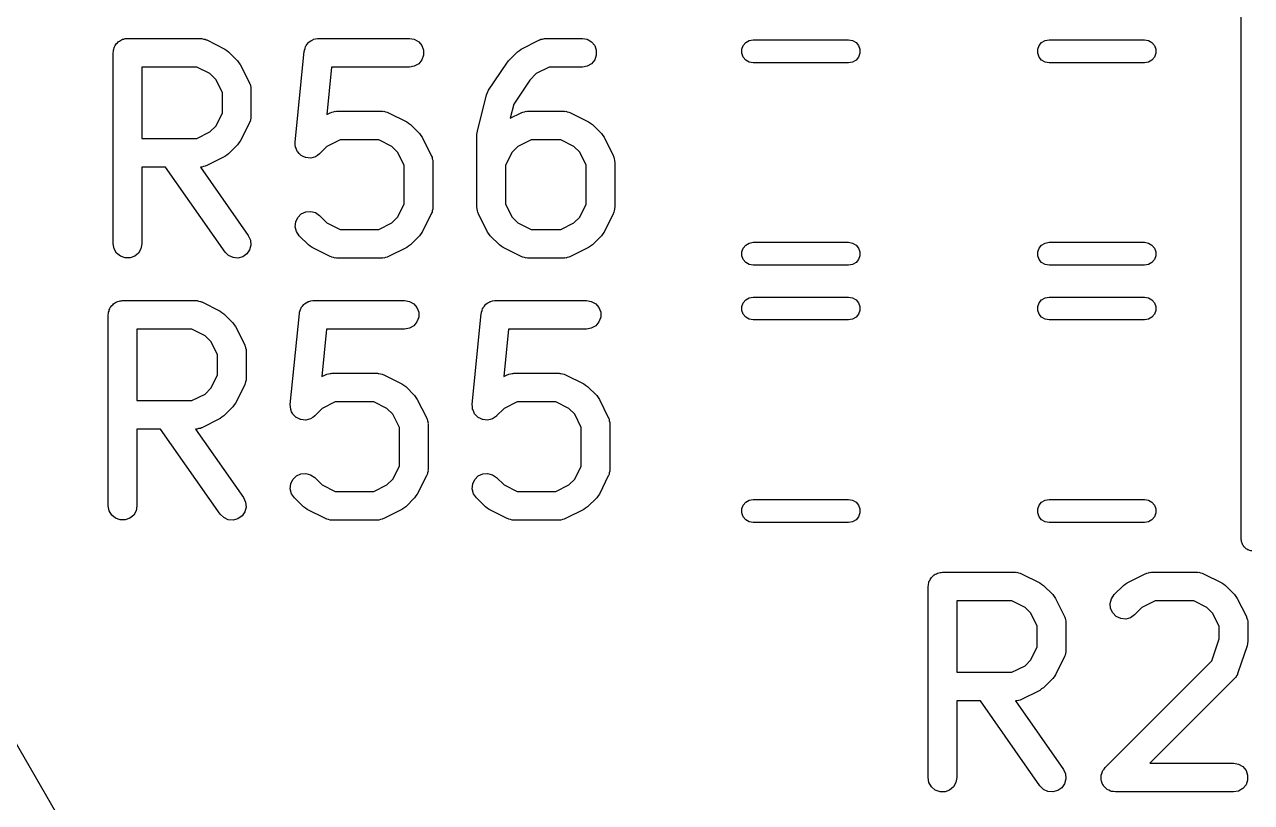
# Model space of a CAD drawing. Extents: x 83.4 to 168.1, y -157.3 to -85.4.
# Drawn here: x 134.56 to 140.99, y -98.44 to -94.37 of the extents above; entities that cross this region are included whole.
import ezdxf

# ---------------------------------------------------------------- set-up
doc = ezdxf.new("R2010")
doc.units = 0
doc.header["$MEASUREMENT"] = 0
doc.layers.add('BLACK', color=7, linetype='CONTINUOUS')

msp = doc.modelspace()

# ---------------------------------------------------------------- linework, layer by layer
at = {"layer": 'Black'}
for p, q in [((127.181, -85.4222), (134.731, -98.4991)), ((140.935, -97.0641), (140.935, -94.2895)), ((135.03, -94.5038), (135.032, -94.4977)), ((135.032, -94.4977), (135.033, -94.4912)), ((135.033, -94.4912), (135.036, -94.4855)), ((135.036, -94.4855), (135.039, -94.4794)), ((135.039, -94.4794), (135.043, -94.4743)), ((135.043, -94.4743), (135.046, -94.4687)), ((135.046, -94.4687), (135.051, -94.4644)), ((135.051, -94.4644), (135.055, -94.4594)), ((135.055, -94.4594), (135.061, -94.4561)), ((135.061, -94.4561), (135.066, -94.4519)), ((135.066, -94.4519), (135.072, -94.4497)), ((135.072, -94.4497), (135.078, -94.4464)), ((135.078, -94.4464), (135.084, -94.4452)), ((135.084, -94.4452), (135.091, -94.443)), ((135.091, -94.443), (135.097, -94.443)), ((135.097, -94.443), (135.104, -94.4419)), ((135.104, -94.4419), (135.485, -94.4419)), ((135.485, -94.4419), (135.489, -94.4426)), ((135.489, -94.4426), (135.493, -94.4424)), ((135.493, -94.4424), (135.502, -94.4449)), ((135.502, -94.4449), (135.51, -94.4464)), ((135.51, -94.4464), (135.514, -94.4486)), ((135.514, -94.4486), (135.518, -94.4498)), ((135.518, -94.4498), (135.613, -94.4974)), ((135.613, -94.4974), (135.623, -94.5046)), ((136.03, -94.5038), (136.033, -94.4942)), ((136.033, -94.4942), (136.036, -94.4843)), ((136.036, -94.4843), (136.038, -94.482)), ((136.038, -94.482), (136.039, -94.4794)), ((136.039, -94.4794), (136.045, -94.4715)), ((136.045, -94.4715), (136.051, -94.4632)), ((136.051, -94.4632), (136.054, -94.4616)), ((136.054, -94.4616), (136.055, -94.4594)), ((136.055, -94.4594), (136.064, -94.4543)), ((136.064, -94.4543), (136.073, -94.4485)), ((136.073, -94.4485), (136.075, -94.4478)), ((136.075, -94.4478), (136.078, -94.4464)), ((136.078, -94.4464), (136.088, -94.4446)), ((136.088, -94.4446), (136.098, -94.4421)), ((136.098, -94.4421), (136.101, -94.4424)), ((136.101, -94.4424), (136.104, -94.4419)), ((136.104, -94.4419), (136.58, -94.4419)), ((136.58, -94.4419), (136.605, -94.4464)), ((136.605, -94.4464), (136.628, -94.4594)), ((136.628, -94.4594), (136.645, -94.4794)), ((136.645, -94.4794), (136.654, -94.5038)), ((137.156, -94.5046), (137.165, -94.4974)), ((137.165, -94.4974), (137.261, -94.4498)), ((137.261, -94.4498), (137.265, -94.4485)), ((137.265, -94.4485), (137.268, -94.4464)), ((137.268, -94.4464), (137.277, -94.4449)), ((137.277, -94.4449), (137.286, -94.4424)), ((137.286, -94.4424), (137.29, -94.4426)), ((137.29, -94.4426), (137.294, -94.4419)), ((137.294, -94.4419), (137.485, -94.4419)), ((137.485, -94.4419), (137.51, -94.4464)), ((137.51, -94.4464), (137.533, -94.4594)), ((137.533, -94.4594), (137.55, -94.4794)), ((137.55, -94.4794), (137.558, -94.5038)), ((138.32, -94.4987), (138.327, -94.4791)), ((138.32, -94.5195), (138.32, -94.4987)), ((138.327, -94.4791), (138.341, -94.4631)), ((138.341, -94.4631), (138.359, -94.4527)), ((138.359, -94.4527), (138.379, -94.4491)), ((138.379, -94.4491), (138.879, -94.4491)), ((138.879, -94.4491), (138.9, -94.4527)), ((138.9, -94.4527), (138.918, -94.4631)), ((138.918, -94.4631), (138.931, -94.4791)), ((138.931, -94.4791), (138.938, -94.4987)), ((138.938, -94.4987), (138.938, -94.5195)), ((139.87, -94.4987), (139.877, -94.4791)), ((139.87, -94.5195), (139.87, -94.4987)), ((139.877, -94.4791), (139.89, -94.4631)), ((139.89, -94.4631), (139.908, -94.4527)), ((139.908, -94.4527), (139.929, -94.4491)), ((139.929, -94.4491), (140.429, -94.4491)), ((140.429, -94.4491), (140.449, -94.4527)), ((140.449, -94.4527), (140.467, -94.4631)), ((140.467, -94.4631), (140.481, -94.4791)), ((140.481, -94.4791), (140.488, -94.4987)), ((140.488, -94.4987), (140.488, -94.5195)), ((135.029, -94.5169), (135.03, -94.5104)), ((135.029, -95.5169), (135.029, -94.5169)), ((135.03, -94.5104), (135.03, -94.5038)), ((135.623, -94.5046), (135.633, -94.5115)), ((135.633, -94.5115), (135.68, -94.5591)), ((135.68, -94.5591), (135.687, -94.5689)), ((135.981, -94.9856), (136.029, -94.5094)), ((136.029, -94.5094), (136.03, -94.5067)), ((136.03, -94.5067), (136.03, -94.5038)), ((136.645, -94.5544), (136.628, -94.5743)), ((136.654, -94.5299), (136.645, -94.5544)), ((136.654, -94.5038), (136.654, -94.5299)), ((137.094, -94.5651), (137.098, -94.5591)), ((137.098, -94.5591), (137.146, -94.5115)), ((137.146, -94.5115), (137.156, -94.5046)), ((137.55, -94.5544), (137.533, -94.5743)), ((137.558, -94.5299), (137.55, -94.5544)), ((137.558, -94.5038), (137.558, -94.5299)), ((138.327, -94.5391), (138.32, -94.5195)), ((138.341, -94.555), (138.327, -94.5391)), ((138.359, -94.5655), (138.341, -94.555)), ((138.918, -94.555), (138.9, -94.5655)), ((138.931, -94.5391), (138.918, -94.555)), ((138.938, -94.5195), (138.931, -94.5391)), ((139.877, -94.5391), (139.87, -94.5195)), ((139.89, -94.555), (139.877, -94.5391)), ((139.908, -94.5655), (139.89, -94.555)), ((140.467, -94.555), (140.449, -94.5655)), ((140.481, -94.5391), (140.467, -94.555)), ((140.488, -94.5195), (140.481, -94.5391)), ((135.179, -94.5919), (135.179, -94.9657)), ((135.467, -94.5919), (135.179, -94.5919)), ((135.535, -94.6261), (135.467, -94.5919)), ((135.566, -94.6565), (135.535, -94.6261)), ((135.687, -94.5689), (135.694, -94.5786)), ((135.694, -94.5786), (135.742, -94.6738)), ((136.171, -94.5919), (136.147, -94.8401)), ((136.58, -94.5919), (136.171, -94.5919)), ((136.605, -94.5873), (136.58, -94.5919)), ((136.628, -94.5743), (136.605, -94.5873)), ((136.994, -94.7134), (137.089, -94.5705)), ((137.089, -94.5705), (137.094, -94.5651)), ((137.243, -94.6261), (137.21, -94.6599)), ((137.312, -94.5919), (137.243, -94.6261)), ((137.485, -94.5919), (137.312, -94.5919)), ((137.51, -94.5873), (137.485, -94.5919)), ((137.533, -94.5743), (137.51, -94.5873)), ((138.379, -94.5691), (138.359, -94.5655)), ((138.879, -94.5691), (138.379, -94.5691)), ((138.9, -94.5655), (138.879, -94.5691)), ((139.929, -94.5691), (139.908, -94.5655)), ((140.429, -94.5691), (139.929, -94.5691)), ((140.449, -94.5655), (140.429, -94.5691)), ((135.6, -94.725), (135.566, -94.6565)), ((135.742, -94.6738), (135.743, -94.6779)), ((135.743, -94.6779), (135.746, -94.6817)), ((135.746, -94.6817), (135.747, -94.6903)), ((135.747, -94.6903), (135.75, -94.6988)), ((137.21, -94.6599), (137.126, -94.7858)), ((135.6, -94.8325), (135.6, -94.725)), ((135.75, -94.6988), (135.749, -94.7031)), ((135.749, -94.7031), (135.75, -94.7073)), ((135.75, -94.7073), (135.75, -94.8502)), ((136.936, -94.9272), (136.983, -94.7368)), ((136.983, -94.7368), (136.988, -94.7251)), ((136.988, -94.7251), (136.994, -94.7134)), ((137.126, -94.7858), (137.107, -94.8598)), ((135.566, -94.901), (135.6, -94.8325)), ((135.742, -94.8837), (135.694, -94.979)), ((135.743, -94.8796), (135.742, -94.8837)), ((135.746, -94.8758), (135.743, -94.8796)), ((135.747, -94.8672), (135.746, -94.8758)), ((135.75, -94.8588), (135.747, -94.8672)), ((135.75, -94.8502), (135.749, -94.8545)), ((135.749, -94.8545), (135.75, -94.8588)), ((136.147, -94.8401), (136.165, -94.8307)), ((136.165, -94.8307), (136.169, -94.8295)), ((136.169, -94.8295), (136.173, -94.8273)), ((136.173, -94.8273), (136.182, -94.8258)), ((136.182, -94.8258), (136.19, -94.8233)), ((136.19, -94.8233), (136.195, -94.8236)), ((136.195, -94.8236), (136.199, -94.8228)), ((136.199, -94.8228), (136.437, -94.8228)), ((136.437, -94.8228), (136.441, -94.8236)), ((136.441, -94.8236), (136.446, -94.8233)), ((136.446, -94.8233), (136.454, -94.8258)), ((136.454, -94.8258), (136.463, -94.8273)), ((136.463, -94.8273), (136.466, -94.8295)), ((136.466, -94.8295), (136.47, -94.8307)), ((136.47, -94.8307), (136.566, -94.8784)), ((136.566, -94.8784), (136.575, -94.8855)), ((137.107, -94.8598), (137.165, -94.8307)), ((137.165, -94.8307), (137.169, -94.8295)), ((137.169, -94.8295), (137.173, -94.8273)), ((137.173, -94.8273), (137.182, -94.8258)), ((137.182, -94.8258), (137.19, -94.8233)), ((137.19, -94.8233), (137.195, -94.8236)), ((137.195, -94.8236), (137.199, -94.8228)), ((137.199, -94.8228), (137.389, -94.8228)), ((137.389, -94.8228), (137.394, -94.8236)), ((137.394, -94.8236), (137.398, -94.8233)), ((137.398, -94.8233), (137.406, -94.8258)), ((137.406, -94.8258), (137.415, -94.8273)), ((137.415, -94.8273), (137.419, -94.8295)), ((137.419, -94.8295), (137.423, -94.8307)), ((137.423, -94.8307), (137.518, -94.8784)), ((137.518, -94.8784), (137.528, -94.8855)), ((135.467, -94.9657), (135.535, -94.9314)), ((135.535, -94.9314), (135.566, -94.901)), ((136.575, -94.8855), (136.585, -94.8924)), ((136.585, -94.8924), (136.633, -94.94)), ((136.633, -94.94), (136.64, -94.9499)), ((136.933, -94.9454), (136.935, -94.9364)), ((136.933, -95.3264), (136.933, -94.9454)), ((136.935, -94.9364), (136.936, -94.9272)), ((137.528, -94.8855), (137.538, -94.8924)), ((137.538, -94.8924), (137.585, -94.94)), ((137.585, -94.94), (137.592, -94.9499)), ((135.179, -94.9657), (135.467, -94.9657)), ((135.68, -94.9985), (135.633, -95.0461)), ((135.687, -94.9886), (135.68, -94.9985)), ((135.694, -94.979), (135.687, -94.9886)), ((135.981, -94.9861), (135.981, -94.9856)), ((135.981, -94.9865), (135.981, -94.9861)), ((135.982, -94.999), (135.981, -94.9865)), ((135.983, -95.0116), (135.982, -94.999)), ((135.983, -95.012), (135.983, -95.0116)), ((135.984, -95.0125), (135.983, -95.012)), ((135.989, -95.0239), (135.984, -95.0125)), ((136.148, -95.0071), (136.109, -95.0461)), ((136.217, -94.9728), (136.148, -95.0071)), ((136.419, -94.9728), (136.217, -94.9728)), ((136.488, -95.0071), (136.419, -94.9728)), ((136.518, -95.0375), (136.488, -95.0071)), ((136.64, -94.9499), (136.647, -94.9595)), ((136.647, -94.9595), (136.694, -95.0548)), ((137.148, -95.0071), (137.118, -95.0375)), ((137.217, -94.9728), (137.148, -95.0071)), ((137.372, -94.9728), (137.217, -94.9728)), ((137.44, -95.0071), (137.372, -94.9728)), ((137.471, -95.0375), (137.44, -95.0071)), ((137.592, -94.9499), (137.599, -94.9595)), ((137.599, -94.9595), (137.647, -95.0548)), ((135.613, -95.0601), (135.518, -95.1078)), ((135.623, -95.053), (135.613, -95.0601)), ((135.633, -95.0461), (135.623, -95.053)), ((135.994, -95.0353), (135.989, -95.0239)), ((135.994, -95.0356), (135.994, -95.0353)), ((135.995, -95.0361), (135.994, -95.0356)), ((136.003, -95.045), (135.995, -95.0361)), ((136.012, -95.054), (136.003, -95.045)), ((136.013, -95.0542), (136.012, -95.054)), ((136.013, -95.0545), (136.013, -95.0542)), ((136.024, -95.0598), (136.013, -95.0545)), ((136.036, -95.0653), (136.024, -95.0598)), ((136.037, -95.0655), (136.036, -95.0653)), ((136.036, -95.0653), (136.036, -95.0653)), ((136.049, -95.0666), (136.037, -95.0655)), ((136.062, -95.0678), (136.049, -95.0666)), ((136.063, -95.0678), (136.062, -95.0677)), ((136.062, -95.0677), (136.062, -95.0678)), ((136.075, -95.0645), (136.063, -95.0678)), ((136.087, -95.0614), (136.075, -95.0645)), ((136.088, -95.061), (136.087, -95.0611)), ((136.087, -95.0611), (136.087, -95.0614)), ((136.098, -95.0538), (136.088, -95.061)), ((136.108, -95.0467), (136.098, -95.0538)), ((136.109, -95.0464), (136.108, -95.0467)), ((136.109, -95.0461), (136.109, -95.0464)), ((136.552, -95.106), (136.518, -95.0375)), ((136.694, -95.0548), (136.696, -95.0589)), ((136.696, -95.0589), (136.698, -95.0626)), ((136.698, -95.0626), (136.699, -95.0713)), ((136.699, -95.0713), (136.702, -95.0797)), ((137.118, -95.0375), (137.083, -95.106)), ((137.505, -95.106), (137.471, -95.0375)), ((137.647, -95.0548), (137.648, -95.0589)), ((137.648, -95.0589), (137.65, -95.0626)), ((137.65, -95.0626), (137.652, -95.0713)), ((137.652, -95.0713), (137.654, -95.0797)), ((135.303, -95.1157), (135.179, -95.1157)), ((135.179, -95.1157), (135.179, -95.5169)), ((135.614, -95.5599), (135.303, -95.1157)), ((135.489, -95.1149), (135.486, -95.1155)), ((135.486, -95.1155), (135.736, -95.4739)), ((135.493, -95.1152), (135.489, -95.1149)), ((135.502, -95.1127), (135.493, -95.1152)), ((135.51, -95.1112), (135.502, -95.1127)), ((135.514, -95.109), (135.51, -95.1112)), ((135.518, -95.1078), (135.514, -95.109)), ((136.552, -95.3087), (136.552, -95.106)), ((136.702, -95.0797), (136.702, -95.084)), ((136.702, -95.084), (136.702, -95.0883)), ((136.702, -95.0883), (136.702, -95.3264)), ((137.083, -95.106), (137.083, -95.3087)), ((137.505, -95.3087), (137.505, -95.106)), ((137.654, -95.0797), (137.654, -95.084)), ((137.654, -95.084), (137.655, -95.0883)), ((137.655, -95.0883), (137.655, -95.3264)), ((136.518, -95.3772), (136.552, -95.3087)), ((136.702, -95.3264), (136.702, -95.3306)), ((136.702, -95.3306), (136.702, -95.335)), ((136.934, -95.3306), (136.933, -95.3264)), ((136.934, -95.335), (136.934, -95.3306)), ((137.083, -95.3087), (137.118, -95.3772)), ((137.471, -95.3772), (137.505, -95.3087)), ((137.655, -95.3264), (137.654, -95.3306)), ((137.654, -95.3306), (137.654, -95.335)), ((135.984, -95.4022), (135.995, -95.3786)), ((135.995, -95.3786), (136.013, -95.3602)), ((136.013, -95.3602), (136.037, -95.3492)), ((136.037, -95.3492), (136.063, -95.3469)), ((136.063, -95.3469), (136.088, -95.3537)), ((136.088, -95.3537), (136.109, -95.3686)), ((136.109, -95.3686), (136.148, -95.4076)), ((136.488, -95.4076), (136.518, -95.3772)), ((136.694, -95.3599), (136.647, -95.4552)), ((136.696, -95.3558), (136.694, -95.3599)), ((136.698, -95.352), (136.696, -95.3558)), ((136.699, -95.3434), (136.698, -95.352)), ((136.702, -95.335), (136.699, -95.3434)), ((136.936, -95.3434), (136.934, -95.335)), ((136.938, -95.352), (136.936, -95.3434)), ((136.94, -95.3558), (136.938, -95.352)), ((136.941, -95.3599), (136.94, -95.3558)), ((136.989, -95.4552), (136.941, -95.3599)), ((137.118, -95.3772), (137.148, -95.4076)), ((137.44, -95.4076), (137.471, -95.3772)), ((137.647, -95.3599), (137.599, -95.4552)), ((137.648, -95.3558), (137.647, -95.3599)), ((137.65, -95.352), (137.648, -95.3558)), ((137.652, -95.3434), (137.65, -95.352)), ((137.654, -95.335), (137.652, -95.3434)), ((135.981, -95.4282), (135.984, -95.4022)), ((135.988, -95.4533), (135.981, -95.4282)), ((136.003, -95.4747), (135.988, -95.4533)), ((136.148, -95.4076), (136.217, -95.4419)), ((136.217, -95.4419), (136.419, -95.4419)), ((136.419, -95.4419), (136.488, -95.4076)), ((136.647, -95.4552), (136.64, -95.4648)), ((136.996, -95.4648), (136.989, -95.4552)), ((137.148, -95.4076), (137.217, -95.4419)), ((137.217, -95.4419), (137.372, -95.4419)), ((137.372, -95.4419), (137.44, -95.4076)), ((137.599, -95.4552), (137.592, -95.4648)), ((135.033, -95.5425), (135.029, -95.5169)), ((135.179, -95.5169), (135.174, -95.5425)), ((135.736, -95.4739), (135.747, -95.4975)), ((135.75, -95.5234), (135.743, -95.5486)), ((135.747, -95.4975), (135.75, -95.5234)), ((136.051, -95.5223), (136.003, -95.4747)), ((136.06, -95.5292), (136.051, -95.5223)), ((136.585, -95.5223), (136.575, -95.5292)), ((136.633, -95.4747), (136.585, -95.5223)), ((136.64, -95.4648), (136.633, -95.4747)), ((137.003, -95.4747), (136.996, -95.4648)), ((137.051, -95.5223), (137.003, -95.4747)), ((137.06, -95.5292), (137.051, -95.5223)), ((137.538, -95.5223), (137.528, -95.5292)), ((137.585, -95.4747), (137.538, -95.5223)), ((137.592, -95.4648), (137.585, -95.4747)), ((138.327, -95.5391), (138.341, -95.5231)), ((138.341, -95.5231), (138.359, -95.5127)), ((138.359, -95.5127), (138.379, -95.5091)), ((138.379, -95.5091), (138.879, -95.5091)), ((138.879, -95.5091), (138.9, -95.5127)), ((138.9, -95.5127), (138.918, -95.5231)), ((138.918, -95.5231), (138.931, -95.5391)), ((139.877, -95.5391), (139.89, -95.5231)), ((139.89, -95.5231), (139.908, -95.5127)), ((139.908, -95.5127), (139.929, -95.5091)), ((139.929, -95.5091), (140.429, -95.5091)), ((140.429, -95.5091), (140.449, -95.5127)), ((140.449, -95.5127), (140.467, -95.5231)), ((140.467, -95.5231), (140.481, -95.5391)), ((135.046, -95.5651), (135.033, -95.5425)), ((135.066, -95.5818), (135.046, -95.5651)), ((135.091, -95.5907), (135.066, -95.5818)), ((135.117, -95.5907), (135.091, -95.5907)), ((135.141, -95.5818), (135.117, -95.5907)), ((135.161, -95.5651), (135.141, -95.5818)), ((135.174, -95.5425), (135.161, -95.5651)), ((135.632, -95.5783), (135.614, -95.5599)), ((135.656, -95.5893), (135.632, -95.5783)), ((135.682, -95.5916), (135.656, -95.5893)), ((135.707, -95.5848), (135.682, -95.5916)), ((135.728, -95.5699), (135.707, -95.5848)), ((135.743, -95.5486), (135.728, -95.5699)), ((136.07, -95.5363), (136.06, -95.5292)), ((136.165, -95.5839), (136.07, -95.5363)), ((136.169, -95.5852), (136.165, -95.5839)), ((136.173, -95.5873), (136.169, -95.5852)), ((136.182, -95.5889), (136.173, -95.5873)), ((136.19, -95.5914), (136.182, -95.5889)), ((136.195, -95.5911), (136.19, -95.5914)), ((136.199, -95.5919), (136.195, -95.5911)), ((136.441, -95.5911), (136.437, -95.5919)), ((136.446, -95.5914), (136.441, -95.5911)), ((136.454, -95.5889), (136.446, -95.5914)), ((136.463, -95.5873), (136.454, -95.5889)), ((136.466, -95.5852), (136.463, -95.5873)), ((136.47, -95.5839), (136.466, -95.5852)), ((136.566, -95.5363), (136.47, -95.5839)), ((136.575, -95.5292), (136.566, -95.5363)), ((137.07, -95.5363), (137.06, -95.5292)), ((137.165, -95.5839), (137.07, -95.5363)), ((137.169, -95.5852), (137.165, -95.5839)), ((137.173, -95.5873), (137.169, -95.5852)), ((137.182, -95.5889), (137.173, -95.5873)), ((137.19, -95.5914), (137.182, -95.5889)), ((137.195, -95.5911), (137.19, -95.5914)), ((137.199, -95.5919), (137.195, -95.5911)), ((137.394, -95.5911), (137.389, -95.5919)), ((137.398, -95.5914), (137.394, -95.5911)), ((137.406, -95.5889), (137.398, -95.5914)), ((137.415, -95.5873), (137.406, -95.5889)), ((137.419, -95.5852), (137.415, -95.5873)), ((137.423, -95.5839), (137.419, -95.5852)), ((137.518, -95.5363), (137.423, -95.5839)), ((137.528, -95.5292), (137.518, -95.5363)), ((138.32, -95.5587), (138.327, -95.5391)), ((138.32, -95.5795), (138.32, -95.5587)), ((138.327, -95.5991), (138.32, -95.5795)), ((138.931, -95.5391), (138.938, -95.5587)), ((138.938, -95.5795), (138.931, -95.5991)), ((138.938, -95.5587), (138.938, -95.5795)), ((139.87, -95.5587), (139.877, -95.5391)), ((139.87, -95.5795), (139.87, -95.5587)), ((139.877, -95.5991), (139.87, -95.5795)), ((140.481, -95.5391), (140.488, -95.5587)), ((140.488, -95.5795), (140.481, -95.5991)), ((140.488, -95.5587), (140.488, -95.5795)), ((136.437, -95.5919), (136.199, -95.5919)), ((137.389, -95.5919), (137.199, -95.5919)), ((138.341, -95.615), (138.327, -95.5991)), ((138.359, -95.6255), (138.341, -95.615)), ((138.379, -95.6291), (138.359, -95.6255)), ((138.879, -95.6291), (138.379, -95.6291)), ((138.9, -95.6255), (138.879, -95.6291)), ((138.918, -95.615), (138.9, -95.6255)), ((138.931, -95.5991), (138.918, -95.615)), ((139.89, -95.615), (139.877, -95.5991)), ((139.908, -95.6255), (139.89, -95.615)), ((139.929, -95.6291), (139.908, -95.6255)), ((140.429, -95.6291), (139.929, -95.6291)), ((140.449, -95.6255), (140.429, -95.6291)), ((140.467, -95.615), (140.449, -95.6255)), ((140.481, -95.5991), (140.467, -95.615)), ((135.013, -95.851), (135.017, -95.8459)), ((135.017, -95.8459), (135.021, -95.8403)), ((135.021, -95.8403), (135.026, -95.836)), ((135.026, -95.836), (135.03, -95.831)), ((135.03, -95.831), (135.036, -95.8277)), ((135.036, -95.8277), (135.041, -95.8235)), ((135.041, -95.8235), (135.047, -95.8213)), ((135.047, -95.8213), (135.053, -95.818)), ((135.053, -95.818), (135.059, -95.8168)), ((135.059, -95.8168), (135.065, -95.8146)), ((135.065, -95.8146), (135.072, -95.8146)), ((135.072, -95.8146), (135.078, -95.8135)), ((135.078, -95.8135), (135.459, -95.8135)), ((135.459, -95.8135), (135.463, -95.8142)), ((135.463, -95.8142), (135.468, -95.814)), ((135.468, -95.814), (135.476, -95.8165)), ((135.476, -95.8165), (135.485, -95.818)), ((135.485, -95.818), (135.489, -95.8202)), ((135.489, -95.8202), (135.493, -95.8214)), ((135.493, -95.8214), (135.588, -95.869)), ((136.013, -95.851), (136.02, -95.8431)), ((136.02, -95.8431), (136.026, -95.8348)), ((136.026, -95.8348), (136.028, -95.8332)), ((136.028, -95.8332), (136.03, -95.831)), ((136.03, -95.831), (136.039, -95.8259)), ((136.039, -95.8259), (136.047, -95.8201)), ((136.047, -95.8201), (136.05, -95.8194)), ((136.05, -95.8194), (136.053, -95.818)), ((136.053, -95.818), (136.063, -95.8162)), ((136.063, -95.8162), (136.073, -95.8137)), ((136.073, -95.8137), (136.075, -95.814)), ((136.075, -95.814), (136.078, -95.8135)), ((136.078, -95.8135), (136.554, -95.8135)), ((136.554, -95.8135), (136.58, -95.818)), ((136.58, -95.818), (136.603, -95.831)), ((136.603, -95.831), (136.619, -95.851)), ((136.966, -95.851), (136.972, -95.8431)), ((136.972, -95.8431), (136.978, -95.8348)), ((136.978, -95.8348), (136.981, -95.8332)), ((136.981, -95.8332), (136.982, -95.831)), ((136.982, -95.831), (136.991, -95.8259)), ((136.991, -95.8259), (137, -95.8201)), ((137, -95.8201), (137.002, -95.8194)), ((137.002, -95.8194), (137.005, -95.818)), ((137.005, -95.818), (137.015, -95.8162)), ((137.015, -95.8162), (137.025, -95.8137)), ((137.025, -95.8137), (137.028, -95.814)), ((137.028, -95.814), (137.031, -95.8135)), ((137.031, -95.8135), (137.507, -95.8135)), ((137.507, -95.8135), (137.532, -95.818)), ((137.532, -95.818), (137.555, -95.831)), ((137.555, -95.831), (137.572, -95.851)), ((138.32, -95.8449), (138.327, -95.8253)), ((138.32, -95.8657), (138.32, -95.8449)), ((138.327, -95.8253), (138.341, -95.8093)), ((138.341, -95.8093), (138.359, -95.7989)), ((138.359, -95.7989), (138.379, -95.7953)), ((138.379, -95.7953), (138.879, -95.7953)), ((138.879, -95.7953), (138.9, -95.7989)), ((138.9, -95.7989), (138.918, -95.8093)), ((138.918, -95.8093), (138.931, -95.8253)), ((138.931, -95.8253), (138.938, -95.8449)), ((138.938, -95.8449), (138.938, -95.8657)), ((139.87, -95.8449), (139.877, -95.8253)), ((139.87, -95.8657), (139.87, -95.8449)), ((139.877, -95.8253), (139.89, -95.8093)), ((139.89, -95.8093), (139.908, -95.7989)), ((139.908, -95.7989), (139.929, -95.7953)), ((139.929, -95.7953), (140.429, -95.7953)), ((140.429, -95.7953), (140.449, -95.7989)), ((140.449, -95.7989), (140.467, -95.8093)), ((140.467, -95.8093), (140.481, -95.8253)), ((140.481, -95.8253), (140.488, -95.8449)), ((140.488, -95.8449), (140.488, -95.8657)), ((135.003, -95.8885), (135.004, -95.882)), ((135.003, -96.8885), (135.003, -95.8885)), ((135.004, -95.8754), (135.007, -95.8693)), ((135.004, -95.882), (135.004, -95.8754)), ((135.007, -95.8693), (135.008, -95.8628)), ((135.008, -95.8628), (135.011, -95.8571)), ((135.011, -95.8571), (135.013, -95.851)), ((135.588, -95.869), (135.598, -95.8762)), ((135.598, -95.8762), (135.607, -95.8831)), ((135.607, -95.8831), (135.655, -95.9307)), ((135.956, -96.3572), (136.004, -95.881)), ((136.004, -95.8754), (136.008, -95.8658)), ((136.004, -95.8783), (136.004, -95.8754)), ((136.004, -95.881), (136.004, -95.8783)), ((136.008, -95.8658), (136.011, -95.8559)), ((136.011, -95.8559), (136.012, -95.8536)), ((136.012, -95.8536), (136.013, -95.851)), ((136.619, -95.851), (136.628, -95.8754)), ((136.628, -95.9015), (136.619, -95.926)), ((136.628, -95.8754), (136.628, -95.9015)), ((136.908, -96.3572), (136.956, -95.881)), ((136.956, -95.881), (136.957, -95.8783)), ((136.957, -95.8754), (136.96, -95.8658)), ((136.957, -95.8783), (136.957, -95.8754)), ((136.96, -95.8658), (136.963, -95.8559)), ((136.963, -95.8559), (136.965, -95.8536)), ((136.965, -95.8536), (136.966, -95.851)), ((137.572, -95.851), (137.581, -95.8754)), ((137.581, -95.9015), (137.572, -95.926)), ((137.581, -95.8754), (137.581, -95.9015)), ((138.327, -95.8853), (138.32, -95.8657)), ((138.341, -95.9012), (138.327, -95.8853)), ((138.359, -95.9117), (138.341, -95.9012)), ((138.379, -95.9153), (138.359, -95.9117)), ((138.9, -95.9117), (138.879, -95.9153)), ((138.918, -95.9012), (138.9, -95.9117)), ((138.931, -95.8853), (138.918, -95.9012)), ((138.938, -95.8657), (138.931, -95.8853)), ((139.877, -95.8853), (139.87, -95.8657)), ((139.89, -95.9012), (139.877, -95.8853)), ((139.908, -95.9117), (139.89, -95.9012)), ((139.929, -95.9153), (139.908, -95.9117)), ((140.449, -95.9117), (140.429, -95.9153)), ((140.467, -95.9012), (140.449, -95.9117)), ((140.481, -95.8853), (140.467, -95.9012)), ((140.488, -95.8657), (140.481, -95.8853)), ((135.153, -95.9635), (135.153, -96.3373)), ((135.441, -95.9635), (135.153, -95.9635)), ((135.51, -95.9977), (135.441, -95.9635)), ((135.655, -95.9307), (135.662, -95.9405)), ((135.662, -95.9405), (135.669, -95.9502)), ((135.669, -95.9502), (135.717, -96.0454)), ((136.146, -95.9635), (136.121, -96.2117)), ((136.554, -95.9635), (136.146, -95.9635)), ((136.58, -95.9589), (136.554, -95.9635)), ((136.603, -95.9459), (136.58, -95.9589)), ((136.619, -95.926), (136.603, -95.9459)), ((137.098, -95.9635), (137.074, -96.2117)), ((137.507, -95.9635), (137.098, -95.9635)), ((137.532, -95.9589), (137.507, -95.9635)), ((137.555, -95.9459), (137.532, -95.9589)), ((137.572, -95.926), (137.555, -95.9459)), ((138.879, -95.9153), (138.379, -95.9153)), ((140.429, -95.9153), (139.929, -95.9153)), ((135.54, -96.0281), (135.51, -95.9977)), ((135.575, -96.0966), (135.54, -96.0281)), ((135.575, -96.2041), (135.575, -96.0966)), ((135.717, -96.0454), (135.718, -96.0495)), ((135.718, -96.0495), (135.72, -96.0533)), ((135.72, -96.0533), (135.722, -96.0619)), ((135.722, -96.0619), (135.724, -96.0704)), ((135.724, -96.0704), (135.724, -96.0747)), ((135.724, -96.0747), (135.725, -96.0789)), ((135.725, -96.0789), (135.725, -96.2218)), ((135.54, -96.2726), (135.575, -96.2041)), ((135.724, -96.2304), (135.722, -96.2388)), ((135.725, -96.2218), (135.724, -96.2261)), ((135.724, -96.2261), (135.724, -96.2304)), ((136.121, -96.2117), (136.14, -96.2023)), ((136.14, -96.2023), (136.144, -96.2011)), ((136.144, -96.2011), (136.148, -96.1989)), ((136.148, -96.1989), (136.156, -96.1974)), ((136.156, -96.1974), (136.165, -96.1949)), ((136.165, -96.1949), (136.169, -96.1952)), ((136.169, -96.1952), (136.173, -96.1944)), ((136.173, -96.1944), (136.412, -96.1944)), ((136.412, -96.1944), (136.416, -96.1952)), ((136.416, -96.1952), (136.42, -96.1949)), ((136.42, -96.1949), (136.429, -96.1974)), ((136.429, -96.1974), (136.437, -96.1989)), ((136.437, -96.1989), (136.441, -96.2011)), ((136.441, -96.2011), (136.445, -96.2023)), ((136.445, -96.2023), (136.54, -96.25)), ((137.074, -96.2117), (137.092, -96.2023)), ((137.092, -96.2023), (137.096, -96.2011)), ((137.096, -96.2011), (137.1, -96.1989)), ((137.1, -96.1989), (137.109, -96.1974)), ((137.109, -96.1974), (137.117, -96.1949)), ((137.117, -96.1949), (137.122, -96.1952)), ((137.122, -96.1952), (137.126, -96.1944)), ((137.126, -96.1944), (137.364, -96.1944)), ((137.364, -96.1944), (137.368, -96.1952)), ((137.368, -96.1952), (137.372, -96.1949)), ((137.372, -96.1949), (137.381, -96.1974)), ((137.381, -96.1974), (137.39, -96.1989)), ((137.39, -96.1989), (137.393, -96.2011)), ((137.393, -96.2011), (137.397, -96.2023)), ((137.397, -96.2023), (137.493, -96.25)), ((135.51, -96.303), (135.54, -96.2726)), ((135.717, -96.2553), (135.669, -96.3506)), ((135.718, -96.2512), (135.717, -96.2553)), ((135.72, -96.2475), (135.718, -96.2512)), ((135.722, -96.2388), (135.72, -96.2475)), ((136.54, -96.25), (136.55, -96.2571)), ((136.55, -96.2571), (136.56, -96.264)), ((136.56, -96.264), (136.607, -96.3116)), ((137.493, -96.25), (137.502, -96.2571)), ((137.502, -96.2571), (137.512, -96.264)), ((137.512, -96.264), (137.56, -96.3116)), ((135.153, -96.3373), (135.441, -96.3373)), ((135.441, -96.3373), (135.51, -96.303)), ((135.662, -96.3602), (135.655, -96.3701)), ((135.669, -96.3506), (135.662, -96.3602)), ((135.956, -96.3577), (135.956, -96.3572)), ((135.956, -96.3581), (135.956, -96.3577)), ((135.957, -96.3706), (135.956, -96.3581)), ((136.191, -96.3444), (136.123, -96.3787)), ((136.394, -96.3444), (136.191, -96.3444)), ((136.462, -96.3787), (136.394, -96.3444)), ((136.607, -96.3116), (136.614, -96.3215)), ((136.614, -96.3215), (136.621, -96.3311)), ((136.621, -96.3311), (136.669, -96.4264)), ((136.908, -96.3577), (136.908, -96.3572)), ((136.908, -96.3581), (136.908, -96.3577)), ((136.909, -96.3706), (136.908, -96.3581)), ((137.144, -96.3444), (137.075, -96.3787)), ((137.346, -96.3444), (137.144, -96.3444)), ((137.415, -96.3787), (137.346, -96.3444)), ((137.56, -96.3116), (137.567, -96.3215)), ((137.567, -96.3215), (137.574, -96.3311)), ((137.574, -96.3311), (137.621, -96.4264)), ((135.598, -96.4246), (135.588, -96.4317)), ((135.607, -96.4177), (135.598, -96.4246)), ((135.655, -96.3701), (135.607, -96.4177)), ((135.958, -96.3832), (135.957, -96.3706)), ((135.958, -96.3836), (135.958, -96.3832)), ((135.958, -96.3841), (135.958, -96.3836)), ((135.963, -96.3955), (135.958, -96.3841)), ((135.969, -96.4069), (135.963, -96.3955)), ((135.969, -96.4072), (135.969, -96.4069)), ((135.969, -96.4077), (135.969, -96.4072)), ((135.978, -96.4166), (135.969, -96.4077)), ((135.987, -96.4256), (135.978, -96.4166)), ((135.987, -96.4258), (135.987, -96.4256)), ((135.988, -96.4261), (135.987, -96.4258)), ((135.999, -96.4314), (135.988, -96.4261)), ((136.073, -96.4254), (136.062, -96.4326)), ((136.083, -96.4183), (136.073, -96.4254)), ((136.084, -96.4177), (136.083, -96.418)), ((136.083, -96.418), (136.083, -96.4183)), ((136.123, -96.3787), (136.084, -96.4177)), ((136.493, -96.4091), (136.462, -96.3787)), ((136.527, -96.4776), (136.493, -96.4091)), ((136.669, -96.4264), (136.67, -96.4305)), ((136.91, -96.3832), (136.909, -96.3706)), ((136.91, -96.3836), (136.91, -96.3832)), ((136.911, -96.3841), (136.91, -96.3836)), ((136.916, -96.3955), (136.911, -96.3841)), ((136.921, -96.4069), (136.916, -96.3955)), ((136.921, -96.4072), (136.921, -96.4069)), ((136.922, -96.4077), (136.921, -96.4072)), ((136.93, -96.4166), (136.922, -96.4077)), ((136.939, -96.4256), (136.93, -96.4166)), ((136.94, -96.4258), (136.939, -96.4256)), ((136.94, -96.4261), (136.94, -96.4258)), ((136.951, -96.4314), (136.94, -96.4261)), ((137.025, -96.4254), (137.015, -96.4326)), ((137.035, -96.4183), (137.025, -96.4254)), ((137.036, -96.418), (137.035, -96.4183)), ((137.075, -96.3787), (137.036, -96.4177)), ((137.036, -96.4177), (137.036, -96.418)), ((137.445, -96.4091), (137.415, -96.3787)), ((137.479, -96.4776), (137.445, -96.4091)), ((137.621, -96.4264), (137.623, -96.4305)), ((135.277, -96.4873), (135.153, -96.4873)), ((135.153, -96.4873), (135.153, -96.8885)), ((135.588, -96.9315), (135.277, -96.4873)), ((135.463, -96.4865), (135.46, -96.4871)), ((135.46, -96.4871), (135.711, -96.8455)), ((135.468, -96.4868), (135.463, -96.4865)), ((135.476, -96.4843), (135.468, -96.4868)), ((135.485, -96.4828), (135.476, -96.4843)), ((135.489, -96.4806), (135.485, -96.4828)), ((135.493, -96.4794), (135.489, -96.4806)), ((135.588, -96.4317), (135.493, -96.4794)), ((136.01, -96.4369), (135.999, -96.4314)), ((136.011, -96.4369), (136.01, -96.4369)), ((136.011, -96.4371), (136.011, -96.4369)), ((136.024, -96.4382), (136.011, -96.4371)), ((136.036, -96.4394), (136.024, -96.4382)), ((136.037, -96.4393), (136.036, -96.4394)), ((136.049, -96.4361), (136.037, -96.4394)), ((136.037, -96.4394), (136.037, -96.4393)), ((136.061, -96.433), (136.049, -96.4361)), ((136.062, -96.4327), (136.061, -96.433)), ((136.062, -96.4326), (136.062, -96.4327)), ((136.527, -96.6803), (136.527, -96.4776)), ((136.67, -96.4305), (136.672, -96.4342)), ((136.672, -96.4342), (136.674, -96.4429)), ((136.674, -96.4429), (136.677, -96.4513)), ((136.677, -96.4513), (136.676, -96.4556)), ((136.676, -96.4556), (136.677, -96.4599)), ((136.677, -96.4599), (136.677, -96.698)), ((136.963, -96.4369), (136.951, -96.4314)), ((136.964, -96.4371), (136.963, -96.4369)), ((136.963, -96.4369), (136.963, -96.4369)), ((136.976, -96.4382), (136.964, -96.4371)), ((136.989, -96.4394), (136.976, -96.4382)), ((137.002, -96.4361), (136.989, -96.4394)), ((136.989, -96.4394), (136.989, -96.4393)), ((136.989, -96.4393), (136.989, -96.4394)), ((137.014, -96.433), (137.002, -96.4361)), ((137.015, -96.4326), (137.014, -96.4327)), ((137.014, -96.4327), (137.014, -96.433)), ((137.479, -96.6803), (137.479, -96.4776)), ((137.623, -96.4305), (137.625, -96.4342)), ((137.625, -96.4342), (137.626, -96.4429)), ((137.626, -96.4429), (137.629, -96.4513)), ((137.629, -96.4513), (137.629, -96.4556)), ((137.629, -96.4556), (137.629, -96.4599)), ((137.629, -96.4599), (137.629, -96.698)), ((136.493, -96.7488), (136.527, -96.6803)), ((137.445, -96.7488), (137.479, -96.6803)), ((135.969, -96.7502), (135.988, -96.7318)), ((135.988, -96.7318), (136.011, -96.7208)), ((136.011, -96.7208), (136.037, -96.7185)), ((136.037, -96.7185), (136.062, -96.7253)), ((136.062, -96.7253), (136.084, -96.7402)), ((136.084, -96.7402), (136.123, -96.7792)), ((136.669, -96.7315), (136.621, -96.8268)), ((136.67, -96.7274), (136.669, -96.7315)), ((136.672, -96.7236), (136.67, -96.7274)), ((136.674, -96.715), (136.672, -96.7236)), ((136.677, -96.7066), (136.674, -96.715)), ((136.677, -96.698), (136.676, -96.7022)), ((136.676, -96.7022), (136.677, -96.7066)), ((136.922, -96.7502), (136.94, -96.7318)), ((136.94, -96.7318), (136.964, -96.7208)), ((136.964, -96.7208), (136.989, -96.7185)), ((136.989, -96.7185), (137.015, -96.7253)), ((137.015, -96.7253), (137.036, -96.7402)), ((137.036, -96.7402), (137.075, -96.7792)), ((137.621, -96.7315), (137.574, -96.8268)), ((137.623, -96.7274), (137.621, -96.7315)), ((137.625, -96.7236), (137.623, -96.7274)), ((137.626, -96.715), (137.625, -96.7236)), ((137.629, -96.7066), (137.626, -96.715)), ((137.629, -96.698), (137.629, -96.7022)), ((137.629, -96.7022), (137.629, -96.7066)), ((135.956, -96.7998), (135.958, -96.7738)), ((135.963, -96.8249), (135.956, -96.7998)), ((135.958, -96.7738), (135.969, -96.7502)), ((136.123, -96.7792), (136.191, -96.8135)), ((136.394, -96.8135), (136.462, -96.7792)), ((136.462, -96.7792), (136.493, -96.7488)), ((136.908, -96.7998), (136.911, -96.7738)), ((136.915, -96.8249), (136.908, -96.7998)), ((136.911, -96.7738), (136.922, -96.7502)), ((137.075, -96.7792), (137.144, -96.8135)), ((137.346, -96.8135), (137.415, -96.7792)), ((137.415, -96.7792), (137.445, -96.7488)), ((135.711, -96.8455), (135.722, -96.8691)), ((135.722, -96.8691), (135.724, -96.895)), ((135.978, -96.8463), (135.963, -96.8249)), ((136.025, -96.8939), (135.978, -96.8463)), ((136.191, -96.8135), (136.394, -96.8135)), ((136.607, -96.8463), (136.56, -96.8939)), ((136.614, -96.8364), (136.607, -96.8463)), ((136.621, -96.8268), (136.614, -96.8364)), ((136.93, -96.8463), (136.915, -96.8249)), ((136.978, -96.8939), (136.93, -96.8463)), ((137.144, -96.8135), (137.346, -96.8135)), ((137.56, -96.8463), (137.512, -96.8939)), ((137.567, -96.8364), (137.56, -96.8463)), ((137.574, -96.8268), (137.567, -96.8364)), ((138.327, -96.8853), (138.341, -96.8693)), ((138.341, -96.8693), (138.359, -96.8589)), ((138.359, -96.8589), (138.379, -96.8553)), ((138.379, -96.8553), (138.879, -96.8553)), ((138.879, -96.8553), (138.9, -96.8589)), ((138.9, -96.8589), (138.918, -96.8693)), ((138.918, -96.8693), (138.931, -96.8853)), ((139.877, -96.8853), (139.89, -96.8693)), ((139.89, -96.8693), (139.908, -96.8589)), ((139.908, -96.8589), (139.929, -96.8553)), ((139.929, -96.8553), (140.429, -96.8553)), ((140.429, -96.8553), (140.449, -96.8589)), ((140.449, -96.8589), (140.467, -96.8693)), ((140.467, -96.8693), (140.481, -96.8853)), ((135.008, -96.9141), (135.003, -96.8885)), ((135.021, -96.9367), (135.008, -96.9141)), ((135.041, -96.9534), (135.021, -96.9367)), ((135.136, -96.9367), (135.116, -96.9534)), ((135.149, -96.9141), (135.136, -96.9367)), ((135.153, -96.8885), (135.149, -96.9141)), ((135.607, -96.9499), (135.588, -96.9315)), ((135.718, -96.9202), (135.703, -96.9415)), ((135.724, -96.895), (135.718, -96.9202)), ((136.035, -96.9008), (136.025, -96.8939)), ((136.045, -96.9079), (136.035, -96.9008)), ((136.14, -96.9555), (136.045, -96.9079)), ((136.54, -96.9079), (136.445, -96.9555)), ((136.55, -96.9008), (136.54, -96.9079)), ((136.56, -96.8939), (136.55, -96.9008)), ((136.987, -96.9008), (136.978, -96.8939)), ((136.997, -96.9079), (136.987, -96.9008)), ((137.092, -96.9555), (136.997, -96.9079)), ((137.493, -96.9079), (137.397, -96.9555)), ((137.502, -96.9008), (137.493, -96.9079)), ((137.512, -96.8939), (137.502, -96.9008)), ((138.32, -96.9049), (138.327, -96.8853)), ((138.32, -96.9257), (138.32, -96.9049)), ((138.327, -96.9453), (138.32, -96.9257)), ((138.931, -96.8853), (138.938, -96.9049)), ((138.938, -96.9257), (138.931, -96.9453)), ((138.938, -96.9049), (138.938, -96.9257)), ((139.87, -96.9049), (139.877, -96.8853)), ((139.87, -96.9257), (139.87, -96.9049)), ((139.877, -96.9453), (139.87, -96.9257)), ((140.481, -96.8853), (140.488, -96.9049)), ((140.488, -96.9257), (140.481, -96.9453)), ((140.488, -96.9049), (140.488, -96.9257)), ((135.065, -96.9623), (135.041, -96.9534)), ((135.091, -96.9623), (135.065, -96.9623)), ((135.116, -96.9534), (135.091, -96.9623)), ((135.63, -96.9609), (135.607, -96.9499)), ((135.656, -96.9632), (135.63, -96.9609)), ((135.681, -96.9564), (135.656, -96.9632)), ((135.703, -96.9415), (135.681, -96.9564)), ((136.144, -96.9568), (136.14, -96.9555)), ((136.148, -96.9589), (136.144, -96.9568)), ((136.156, -96.9605), (136.148, -96.9589)), ((136.165, -96.963), (136.156, -96.9605)), ((136.169, -96.9627), (136.165, -96.963)), ((136.173, -96.9635), (136.169, -96.9627)), ((136.412, -96.9635), (136.173, -96.9635)), ((136.416, -96.9627), (136.412, -96.9635)), ((136.42, -96.963), (136.416, -96.9627)), ((136.429, -96.9605), (136.42, -96.963)), ((136.437, -96.9589), (136.429, -96.9605)), ((136.441, -96.9568), (136.437, -96.9589)), ((136.445, -96.9555), (136.441, -96.9568)), ((137.096, -96.9568), (137.092, -96.9555)), ((137.1, -96.9589), (137.096, -96.9568)), ((137.109, -96.9605), (137.1, -96.9589)), ((137.117, -96.963), (137.109, -96.9605)), ((137.122, -96.9627), (137.117, -96.963)), ((137.126, -96.9635), (137.122, -96.9627)), ((137.364, -96.9635), (137.126, -96.9635)), ((137.368, -96.9627), (137.364, -96.9635)), ((137.372, -96.963), (137.368, -96.9627)), ((137.381, -96.9605), (137.372, -96.963)), ((137.39, -96.9589), (137.381, -96.9605)), ((137.393, -96.9568), (137.39, -96.9589)), ((137.397, -96.9555), (137.393, -96.9568)), ((138.341, -96.9612), (138.327, -96.9453)), ((138.359, -96.9717), (138.341, -96.9612)), ((138.379, -96.9753), (138.359, -96.9717)), ((138.879, -96.9753), (138.379, -96.9753)), ((138.9, -96.9717), (138.879, -96.9753)), ((138.918, -96.9612), (138.9, -96.9717)), ((138.931, -96.9453), (138.918, -96.9612)), ((139.89, -96.9612), (139.877, -96.9453)), ((139.908, -96.9717), (139.89, -96.9612)), ((139.929, -96.9753), (139.908, -96.9717)), ((140.429, -96.9753), (139.929, -96.9753)), ((140.449, -96.9717), (140.429, -96.9753)), ((140.467, -96.9612), (140.449, -96.9717)), ((140.481, -96.9453), (140.467, -96.9612)), ((140.936, -97.0693), (140.935, -97.0641)), ((140.936, -97.0745), (140.936, -97.0693)), ((140.938, -97.0794), (140.936, -97.0745)), ((140.939, -97.0846), (140.938, -97.0794)), ((140.942, -97.0892), (140.939, -97.0846)), ((140.943, -97.0941), (140.942, -97.0892)), ((140.947, -97.0981), (140.943, -97.0941)), ((140.949, -97.1027), (140.947, -97.0981)), ((140.953, -97.106), (140.949, -97.1027)), ((140.957, -97.11), (140.953, -97.106)), ((140.961, -97.1127), (140.957, -97.11)), ((140.965, -97.116), (140.961, -97.1127)), ((140.97, -97.1178), (140.965, -97.116)), ((140.975, -97.1205), (140.97, -97.1178)), ((140.98, -97.1214), (140.975, -97.1205)), ((140.985, -97.1232), (140.98, -97.1214)), ((140.99, -97.1232), (140.985, -97.1232)), ((139.313, -97.2627), (139.318, -97.2584)), ((139.318, -97.2584), (139.323, -97.2534)), ((139.323, -97.2534), (139.328, -97.2501)), ((139.328, -97.2501), (139.333, -97.2459)), ((139.333, -97.2459), (139.339, -97.2437)), ((139.339, -97.2437), (139.345, -97.2404)), ((139.345, -97.2404), (139.352, -97.2392)), ((139.352, -97.2392), (139.358, -97.237)), ((139.358, -97.237), (139.364, -97.237)), ((139.364, -97.237), (139.371, -97.2359)), ((139.371, -97.2359), (139.752, -97.2359)), ((139.752, -97.2359), (139.756, -97.2366)), ((139.756, -97.2366), (139.76, -97.2364)), ((139.76, -97.2364), (139.769, -97.2389)), ((139.769, -97.2389), (139.777, -97.2404)), ((139.777, -97.2404), (139.781, -97.2426)), ((139.781, -97.2426), (139.785, -97.2438)), ((139.785, -97.2438), (139.881, -97.2914)), ((140.337, -97.2914), (140.432, -97.2438)), ((140.432, -97.2438), (140.437, -97.2425)), ((140.437, -97.2425), (140.44, -97.2404)), ((140.44, -97.2404), (140.449, -97.2389)), ((140.449, -97.2389), (140.457, -97.2364)), ((140.457, -97.2364), (140.462, -97.2366)), ((140.462, -97.2366), (140.466, -97.2359)), ((140.466, -97.2359), (140.704, -97.2359)), ((140.704, -97.2359), (140.708, -97.2366)), ((140.708, -97.2366), (140.713, -97.2364)), ((140.713, -97.2364), (140.721, -97.2389)), ((140.721, -97.2389), (140.73, -97.2404)), ((140.73, -97.2404), (140.734, -97.2426)), ((140.734, -97.2426), (140.738, -97.2438)), ((140.738, -97.2438), (140.833, -97.2914)), ((139.296, -97.3109), (139.297, -97.3044)), ((139.296, -98.3109), (139.296, -97.3109)), ((139.297, -97.2978), (139.299, -97.2917)), ((139.297, -97.3044), (139.297, -97.2978)), ((139.299, -97.2917), (139.3, -97.2852)), ((139.3, -97.2852), (139.304, -97.2795)), ((139.304, -97.2795), (139.306, -97.2734)), ((139.306, -97.2734), (139.31, -97.2683)), ((139.31, -97.2683), (139.313, -97.2627)), ((139.881, -97.2914), (139.89, -97.2986)), ((139.89, -97.2986), (139.9, -97.3055)), ((139.9, -97.3055), (139.948, -97.3531)), ((140.27, -97.3531), (140.318, -97.3055)), ((140.318, -97.3055), (140.328, -97.2986)), ((140.328, -97.2986), (140.337, -97.2914)), ((140.833, -97.2914), (140.843, -97.2986)), ((140.843, -97.2986), (140.852, -97.3055)), ((140.852, -97.3055), (140.9, -97.3531)), ((139.446, -97.3859), (139.446, -97.7597)), ((139.734, -97.3859), (139.446, -97.3859)), ((139.803, -97.4201), (139.734, -97.3859)), ((139.948, -97.3531), (139.955, -97.3629)), ((139.955, -97.3629), (139.962, -97.3726)), ((139.962, -97.3726), (140.009, -97.4678)), ((140.248, -97.3996), (140.255, -97.3744)), ((140.255, -97.3744), (140.27, -97.3531)), ((140.484, -97.3859), (140.415, -97.4201)), ((140.686, -97.3859), (140.484, -97.3859)), ((140.755, -97.4201), (140.686, -97.3859)), ((140.9, -97.3531), (140.907, -97.3629)), ((140.907, -97.3629), (140.914, -97.3726)), ((140.914, -97.3726), (140.962, -97.4678)), ((139.833, -97.4505), (139.803, -97.4201)), ((139.867, -97.519), (139.833, -97.4505)), ((140.251, -97.4255), (140.248, -97.3996)), ((140.262, -97.4491), (140.251, -97.4255)), ((140.28, -97.4675), (140.262, -97.4491)), ((140.415, -97.4201), (140.376, -97.4591)), ((140.785, -97.4505), (140.755, -97.4201)), ((140.82, -97.519), (140.785, -97.4505)), ((140.009, -97.4678), (140.011, -97.4719)), ((140.011, -97.4719), (140.013, -97.4757)), ((140.013, -97.4757), (140.014, -97.4843)), ((140.014, -97.4843), (140.017, -97.4928)), ((140.017, -97.4928), (140.016, -97.4971)), ((140.016, -97.4971), (140.017, -97.5013)), ((140.017, -97.5013), (140.017, -97.6442)), ((140.304, -97.4785), (140.28, -97.4675)), ((140.33, -97.4808), (140.304, -97.4785)), ((140.355, -97.4741), (140.33, -97.4808)), ((140.376, -97.4591), (140.355, -97.4741)), ((140.962, -97.4678), (140.963, -97.4719)), ((140.963, -97.4719), (140.965, -97.4757)), ((140.965, -97.4757), (140.967, -97.4843)), ((140.967, -97.4843), (140.969, -97.4928)), ((140.969, -97.4928), (140.969, -97.4971)), ((140.969, -97.4971), (140.97, -97.5013)), ((140.97, -97.5013), (140.97, -97.5966)), ((139.867, -97.6265), (139.867, -97.519)), ((140.82, -97.5844), (140.82, -97.519)), ((139.833, -97.695), (139.867, -97.6265)), ((140.017, -97.6442), (140.016, -97.6485)), ((140.781, -97.6989), (140.82, -97.5844)), ((140.966, -97.6203), (140.918, -97.7632)), ((140.968, -97.6084), (140.966, -97.6203)), ((140.97, -97.5966), (140.968, -97.6084)), ((139.803, -97.7254), (139.833, -97.695)), ((140.009, -97.6777), (139.962, -97.773)), ((140.011, -97.6736), (140.009, -97.6777)), ((140.013, -97.6698), (140.011, -97.6736)), ((140.014, -97.6612), (140.013, -97.6698)), ((140.017, -97.6528), (140.014, -97.6612)), ((140.016, -97.6485), (140.017, -97.6528)), ((140.223, -98.2578), (140.781, -97.6989)), ((139.446, -97.7597), (139.734, -97.7597)), ((139.734, -97.7597), (139.803, -97.7254)), ((139.962, -97.773), (139.955, -97.7826)), ((140.915, -97.7711), (140.91, -97.7783)), ((140.916, -97.767), (140.915, -97.7711)), ((140.918, -97.7632), (140.916, -97.767)), ((139.948, -97.7925), (139.9, -97.8401)), ((139.955, -97.7826), (139.948, -97.7925)), ((140.9, -97.7925), (140.457, -98.2359)), ((140.903, -97.7889), (140.9, -97.7925)), ((140.906, -97.7861), (140.903, -97.7889)), ((140.91, -97.7783), (140.906, -97.7861)), ((139.781, -97.903), (139.777, -97.9052)), ((139.785, -97.9018), (139.781, -97.903)), ((139.881, -97.8541), (139.785, -97.9018)), ((139.89, -97.847), (139.881, -97.8541)), ((139.9, -97.8401), (139.89, -97.847)), ((139.57, -97.9097), (139.446, -97.9097)), ((139.446, -97.9097), (139.446, -98.3109)), ((139.881, -98.3539), (139.57, -97.9097)), ((139.756, -97.9089), (139.753, -97.9095)), ((139.753, -97.9095), (140.004, -98.2679)), ((139.76, -97.9092), (139.756, -97.9089)), ((139.769, -97.9067), (139.76, -97.9092)), ((139.777, -97.9052), (139.769, -97.9067)), ((140.004, -98.2679), (140.015, -98.2915)), ((140.202, -98.2978), (140.205, -98.2886)), ((140.205, -98.2886), (140.208, -98.2792)), ((140.208, -98.2792), (140.209, -98.2765)), ((140.209, -98.2765), (140.211, -98.2734)), ((140.211, -98.2734), (140.217, -98.2659)), ((140.217, -98.2659), (140.223, -98.2578)), ((140.457, -98.2359), (140.895, -98.2359)), ((140.895, -98.2359), (140.92, -98.2404)), ((140.92, -98.2404), (140.943, -98.2534)), ((140.943, -98.2534), (140.96, -98.2734)), ((140.96, -98.2734), (140.968, -98.2978)), ((139.3, -98.3365), (139.296, -98.3109)), ((139.313, -98.3591), (139.3, -98.3365)), ((139.441, -98.3365), (139.428, -98.3591)), ((139.446, -98.3109), (139.441, -98.3365)), ((139.899, -98.3723), (139.881, -98.3539)), ((140.01, -98.3426), (139.995, -98.3639)), ((140.017, -98.3174), (140.01, -98.3426)), ((140.015, -98.2915), (140.017, -98.3174)), ((140.201, -98.3043), (140.202, -98.3011)), ((140.202, -98.3141), (140.201, -98.3043)), ((140.202, -98.3011), (140.202, -98.2978)), ((140.202, -98.3239), (140.202, -98.3141)), ((140.203, -98.327), (140.202, -98.3239)), ((140.203, -98.3303), (140.203, -98.327)), ((140.207, -98.3392), (140.203, -98.3303)), ((140.211, -98.3484), (140.207, -98.3392)), ((140.213, -98.3509), (140.211, -98.3484)), ((140.214, -98.3539), (140.213, -98.3509)), ((140.221, -98.3608), (140.214, -98.3539)), ((140.96, -98.3484), (140.943, -98.3683)), ((140.968, -98.3239), (140.96, -98.3484)), ((140.968, -98.2978), (140.968, -98.3239)), ((139.333, -98.3758), (139.313, -98.3591)), ((139.358, -98.3847), (139.333, -98.3758)), ((139.384, -98.3847), (139.358, -98.3847)), ((139.408, -98.3758), (139.384, -98.3847)), ((139.428, -98.3591), (139.408, -98.3758)), ((139.923, -98.3833), (139.899, -98.3723)), ((139.949, -98.3856), (139.923, -98.3833)), ((139.974, -98.3788), (139.949, -98.3856)), ((139.995, -98.3639), (139.974, -98.3788)), ((140.227, -98.3683), (140.221, -98.3608)), ((140.23, -98.37), (140.227, -98.3683)), ((140.233, -98.3723), (140.23, -98.37)), ((140.241, -98.3764), (140.233, -98.3723)), ((140.25, -98.3813), (140.241, -98.3764)), ((140.253, -98.3819), (140.25, -98.3813)), ((140.256, -98.3833), (140.253, -98.3819)), ((140.266, -98.3842), (140.256, -98.3833)), ((140.276, -98.3859), (140.266, -98.3842)), ((140.895, -98.3859), (140.276, -98.3859)), ((140.92, -98.3813), (140.895, -98.3859)), ((140.943, -98.3683), (140.92, -98.3813))]:
    msp.add_line(p, q, dxfattribs=at)

doc.saveas('drawing.dxf')
